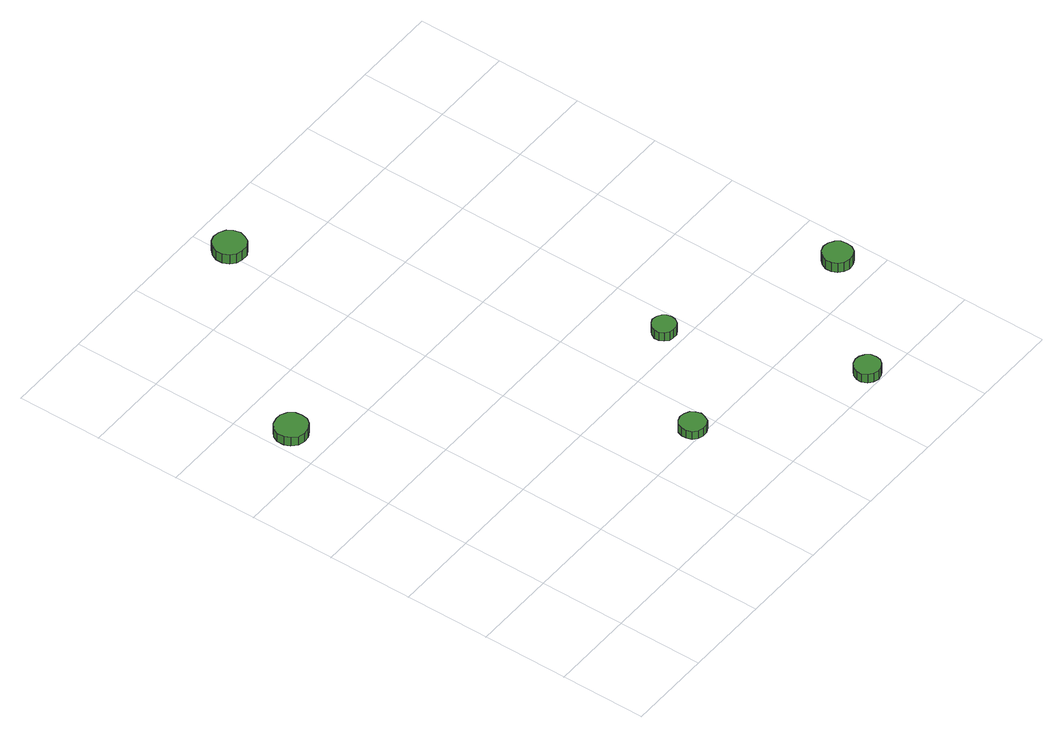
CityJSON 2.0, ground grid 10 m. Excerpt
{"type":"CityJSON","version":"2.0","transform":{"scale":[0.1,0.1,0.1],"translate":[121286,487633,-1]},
"CityObjects":{
"tree1":{"type":"SolitaryVegetationObject","attributes":{"function":"something"},"geometry":[{"type":"MultiSurface","lod":"1","boundaries":[[[0,1,2,3,4,5,6,7,8,9,10,11,12,13,14]],[[15,16,17,18,19,20,21,22,23,24,25,26,27,28,29]],[[0,29,28,1]],[[1,28,27,2]],[[2,27,26,3]],[[3,26,25,4]],[[4,25,24,5]],[[5,24,23,6]],[[6,23,22,7]],[[7,22,21,8]],[[8,21,20,9]],[[9,20,19,10]],[[10,19,18,11]],[[11,18,17,12]],[[12,17,16,13]],[[13,16,15,14]],[[14,15,29,0]]]}]},
"tree2":{"type":"SolitaryVegetationObject","attributes":{"function":"something"},"geometry":[{"type":"MultiSurface","lod":"1","boundaries":[[[30,31,32,33,34,35,36,37,38,39,40,41,42,43,44]],[[45,46,47,48,49,50,51,52,53,54,55,56,57,58,59]],[[30,59,58,31]],[[31,58,57,32]],[[32,57,56,33]],[[33,56,55,34]],[[34,55,54,35]],[[35,54,53,36]],[[36,53,52,37]],[[37,52,51,38]],[[38,51,50,39]],[[39,50,49,40]],[[40,49,48,41]],[[41,48,47,42]],[[42,47,46,43]],[[43,46,45,44]],[[44,45,59,30]]]}]},
"tree3":{"type":"SolitaryVegetationObject","attributes":{"function":"something"},"geometry":[{"type":"MultiSurface","lod":"1","boundaries":[[[60,61,62,63,64,65,66,67,68,69,70,71,72,73,74]],[[75,76,77,78,79,80,81,82,83,84,85,86,87,88,89]],[[60,89,88,61]],[[61,88,87,62]],[[62,87,86,63]],[[63,86,85,64]],[[64,85,84,65]],[[65,84,83,66]],[[66,83,82,67]],[[67,82,81,68]],[[68,81,80,69]],[[69,80,79,70]],[[70,79,78,71]],[[71,78,77,72]],[[72,77,76,73]],[[73,76,75,74]],[[74,75,89,60]]]}]},
"tree4":{"type":"SolitaryVegetationObject","attributes":{"function":"something"},"geometry":[{"type":"MultiSurface","lod":"1","boundaries":[[[90,91,92,93,94,95,96,97,98,99,100,101,102,103,104]],[[105,106,107,108,109,110,111,112,113,114,115,116,117,118,119]],[[90,119,118,91]],[[91,118,117,92]],[[92,117,116,93]],[[93,116,115,94]],[[94,115,114,95]],[[95,114,113,96]],[[96,113,112,97]],[[97,112,111,98]],[[98,111,110,99]],[[99,110,109,100]],[[100,109,108,101]],[[101,108,107,102]],[[102,107,106,103]],[[103,106,105,104]],[[104,105,119,90]]]}]},
"tree5":{"type":"SolitaryVegetationObject","attributes":{"function":"something"},"geometry":[{"type":"MultiSurface","lod":"1","boundaries":[[[120,121,122,123,124,125,126,127,128,129,130,131,132,133,134]],[[135,136,137,138,139,140,141,142,143,144,145,146,147,148,149]],[[120,149,148,121]],[[121,148,147,122]],[[122,147,146,123]],[[123,146,145,124]],[[124,145,144,125]],[[125,144,143,126]],[[126,143,142,127]],[[127,142,141,128]],[[128,141,140,129]],[[129,140,139,130]],[[130,139,138,131]],[[131,138,137,132]],[[132,137,136,133]],[[133,136,135,134]],[[134,135,149,120]]]}]},
"tree6":{"type":"SolitaryVegetationObject","attributes":{"function":"something"},"geometry":[{"type":"MultiSurface","lod":"1","boundaries":[[[150,151,152,153,154,155,156,157,158,159,160,161,162,163,164]],[[165,166,167,168,169,170,171,172,173,174,175,176,177,178,179]],[[150,179,178,151]],[[151,178,177,152]],[[152,177,176,153]],[[153,176,175,154]],[[154,175,174,155]],[[155,174,173,156]],[[156,173,172,157]],[[157,172,171,158]],[[158,171,170,159]],[[159,170,169,160]],[[160,169,168,161]],[[161,168,167,162]],[[162,167,166,163]],[[163,166,165,164]],[[164,165,179,150]]]}]}
},
"vertices":[
[41,442,21],[40,449,21],[35,456,21],[28,460,21],[21,460,21],[13,458,21],[7,453,21],[4,446,21],[4,438,21],[7,431,21],[13,425,21],[21,423,21],[28,424,21],[35,428,21],[40,434,21],[40,434,9],[35,428,9],[28,424,9],[21,423,9],[13,425,9],[7,431,9],[4,438,9],[4,446,9],[7,453,9],[13,458,9],[21,460,9],[28,460,9],[35,456,9],[40,449,9],[41,442,9],
[292,112,18],[290,118,18],[287,123,18],[281,126,18],[275,127,18],[269,125,18],[264,121,18],[262,115,18],[262,109,18],[264,103,18],[269,99,18],[275,97,18],[281,97,18],[287,100,18],[290,106,18],[290,106,7],[287,100,7],[281,97,7],[275,97,7],[269,99,7],[264,103,7],[262,109,7],[262,115,7],[264,121,7],[269,125,7],[275,127,7],[281,126,7],[287,123,7],[290,118,7],[292,112,7],
[224,656,19],[222,664,19],[218,670,19],[211,674,19],[203,675,19],[196,673,19],[190,667,19],[187,660,19],[187,652,19],[190,645,19],[196,640,19],[203,638,19],[211,638,19],[218,642,19],[222,649,19],[222,649,6],[218,642,6],[211,638,6],[203,638,6],[196,640,6],[190,645,6],[187,652,6],[187,660,6],[190,667,6],[196,673,6],[203,675,6],[211,674,6],[218,670,6],[222,664,6],[224,656,6],
[388,221,20],[387,227,20],[384,231,20],[379,234,20],[373,235,20],[368,233,20],[364,229,20],[361,224,20],[361,218,20],[364,213,20],[368,209,20],[373,208,20],[379,208,20],[384,211,20],[387,216,20],[387,216,8],[384,211,8],[379,208,8],[373,208,8],[368,209,8],[364,213,8],[361,218,8],[361,224,8],[364,229,8],[368,233,8],[373,235,8],[379,234,8],[384,231,8],[387,227,8],[388,221,8],
[467,16,19],[466,22,19],[462,27,19],[457,30,19],[451,31,19],[445,29,19],[440,25,19],[437,19,19],[437,13,19],[440,7,19],[445,3,19],[451,1,19],[457,2,19],[462,5,19],[466,10,19],[466,10,7],[462,5,7],[457,2,7],[451,1,7],[445,3,7],[440,7,7],[437,13,7],[437,19,7],[440,25,7],[445,29,7],[451,31,7],[457,30,7],[462,27,7],[466,22,7],[467,16,7],
[584,140,20],[583,147,20],[579,152,20],[573,156,20],[566,157,20],[559,155,20],[554,150,20],[551,143,20],[551,136,20],[554,130,20],[559,125,20],[566,123,20],[573,124,20],[579,127,20],[583,133,20],[583,133,7],[579,127,7],[573,124,7],[566,123,7],[559,125,7],[554,130,7],[551,136,7],[551,143,7],[554,150,7],[559,155,7],[566,157,7],[573,156,7],[579,152,7],[583,147,7],[584,140,7]
]}
